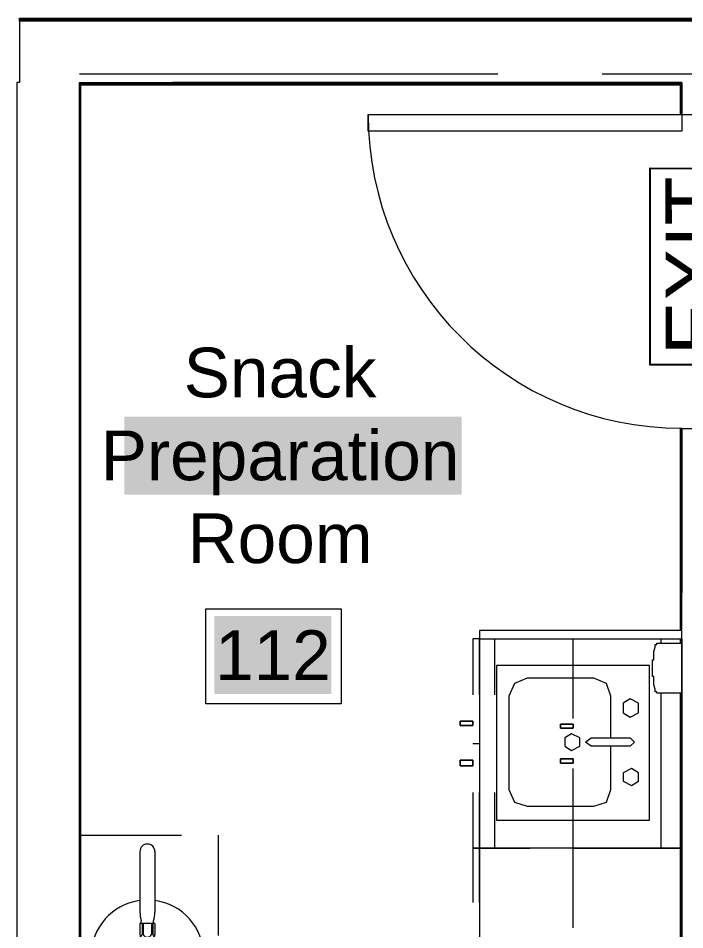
# Model space of a CAD drawing. Header units: inches. Extents: x 0.9 to 36.3, y 0.7 to 23.3.
# Drawn here: x 22.859 to 23.656, y 8.21 to 9.3 of the extents above; entities that cross this region are included whole.
import ezdxf

# ---------------------------------------------------------------- set-up
doc = ezdxf.new("R2010")
doc.units = ezdxf.units.IN
doc.linetypes.add('ACAD_ISO02W100', pattern=[15, 12, -3])
doc.layers.get('0').update_dxf_attribs({"color": 1})
for name, color, linetype, lineweight, true_color in [('Blocks', 7, 'Continuous', 5, 0x9a9c7f), ('Boarder for name', 7, 'Continuous', 5, 0x777777), ('Doors', 7, 'Continuous', 5, 0xf2db9c), ('PDF_Geometry', 7, 'Continuous', 9, 0x777777)]:
    doc.layers.add(name, color=color, linetype=linetype, lineweight=lineweight, true_color=true_color)
doc.layers.add('EXIT', color=10, linetype='Continuous')
doc.layers.add('PDF_Text', color=7, linetype='Continuous')
doc.layers.add('Fire Extinguisher', color=12, linetype='Continuous', lineweight=15)
doc.layers.add('PDF_Solid Fills', color=7, linetype='Continuous', true_color=0xffffff)
doc.styles.add('PDF Arial', font='arial.ttf')
doc.styles.get("Standard").update_dxf_attribs({"font": 'arial.ttf'})

# ---------------------------------------------------------------- blocks, each defined once
blk = doc.blocks.new('Fire Extinguisher_top_dwgmodels.com')
at = {"color": 0}
for p, q in [((-13.51, -10), (-13.51, 10)), ((-13.51, 10), (70.6, 8.86)), ((10.31, 9.68), (10.31, 11.5)), ((10.66, 9.67), (10.66, 11.5)), ((-111.65, 8), (-46.96, 8)), ((-34.94, 6.6), (-37.6, 6.6)), ((-34.87, 8), (-34.87, -8)), ((-34.87, 8), (-23.48, 8)), ((-34.87, 4.55), (-23.19, 4.55)), ((-34.75, 5.68), (-23.19, 5.68)), ((-18.87, 6.28), (-18.87, -6.28)), ((-18.87, 6.28), (-13.51, 6.28)), ((74.98, 7.47), (102.49, 7.47)), ((76.72, 5.87), (102.49, 5.87)), ((78.49, 0.86), (78.49, -0.86)), ((102.49, 7.47), (102.49, -7.47)), ((-111.65, -8), (-46.96, -8)), ((-34.94, -6.6), (-37.6, -6.6)), ((-34.87, -4.55), (-23.19, -4.55)), ((-34.87, -8), (-23.48, -8)), ((-34.75, -5.68), (-23.19, -5.68)), ((-18.87, -6.28), (-13.51, -6.28)), ((-13.51, -10), (70.6, -8.86)), ((10.31, -9.69), (10.31, -9.68)), ((10.66, -9.93), (10.66, -9.67)), ((74.98, -7.47), (102.49, -7.47)), ((76.72, -5.87), (102.49, -5.87)), ((-6, -9.9), (-6, -28.4)), ((6, -9.73), (6, -28.4)), ((10.78, -10.15), (10.98, -9.86)), ((10.91, -10.42), (38.51, -10.42)), ((10.91, -11.22), (38.51, -11.22)), ((-8, -38), (-8, -28.4)), ((8, -28.4), (-8, -28.4)), ((8, -38), (8, -28.4)), ((-8, -36.1), (8, -36.1)), ((8, -38), (-8, -38))]:
    blk.add_line(p, q, dxfattribs=at)
blk.add_circle((0, 0), 8, dxfattribs=at)
for centre, radius, start, end in [((0, 0), 60, 8.63634, 172.33774), ((0, 0), 16, 37.06115, 141.38095), ((10.49, 11.46), 0.177, 14.08515, 165.91485), ((-111.65, 0), 8, 90, 270), ((-48.91, -37.02), 45.07, 75.45516, 87.51639), ((-23.63, 0.55), 7.45, 50.21268, 88.81165), ((-23.25, 7.65), 1.98, 271.9881, 358.95264), ((-25.55, 0), 5.13, 297.45336, 62.54664), ((0, 0), 16, 147.62977, 156.90324), ((70.49, 0.86), 8, 0, 89.22105), ((0, 0), 60, 187.66226, 351.36366), ((-48.91, 37.02), 45.07, 272.48361, 284.54484), ((-23.63, -0.55), 7.45, 271.18835, 309.78732), ((-23.25, -7.65), 1.98, 1.04736, 88.0119), ((0, 0), 16, 203.09676, 212.37023), ((10.21, -9.68), 0.107, 282.29411, 2.93082), ((0, 0), 16, 319.34614, 322.93885), ((70.49, -0.86), 8, 270.77895, 0), ((0, 0), 16, 218.61905, 247.97569), ((-11.23, -9.92), 0.819, 184.1848, 357.37311), ((0, 0), 16, 292.02431, 310.05582), ((10.49, -11.01), 1.25, 101.81013, 350.17322), ((10.49, -11.01), 0.907, 90, 346.38439), ((10.44, -9.88), 0.229, 277.22721, 346.97369), ((11.11, -10.82), 0.447, 116.56505, 243.43495), ((0, 0), 16, 312.00128, 315.45352), ((10.49, -11.01), 0.907, 40.29761, 70.77738), ((10.49, -11.01), 1.25, 27.96289, 66.6982), ((38.31, -10.82), 0.447, 296.56505, 63.43495)]:
    blk.add_arc(centre, radius, start, end, dxfattribs=at)

msp = doc.modelspace()

# ---------------------------------------------------------------- linework, layer by layer
at = {"layer": 'Blocks', "linetype": 'ByBlock'}
for points in [[(23.614, 8.3413), (23.614, 8.5263), (23.4307, 8.5263), (23.4307, 8.3413)], [(23.5907, 8.4863), (23.5824, 8.4813), (23.5824, 8.4697), (23.5907, 8.4647), (23.6007, 8.4697), (23.6007, 8.4813)], [(23.3874, 8.4597), (23.4024, 8.4597), (23.4024, 8.4547), (23.4024, 8.4597), (23.3924, 8.4597), (23.4024, 8.4597), (23.4024, 8.4547), (23.4024, 8.4597), (23.3874, 8.4597), (23.3874, 8.4547), (23.4024, 8.4547), (23.3874, 8.4547)], [(23.3924, 8.4547), (23.4024, 8.4547)], [(23.5224, 8.4513), (23.5074, 8.4513), (23.5074, 8.4563), (23.5224, 8.4563), (23.5074, 8.4563), (23.5074, 8.4513), (23.5224, 8.4513), (23.5124, 8.4513)], [(23.5207, 8.4447), (23.5124, 8.4397), (23.5124, 8.4297), (23.5207, 8.4247), (23.5307, 8.4297), (23.5307, 8.4397)], [(23.5907, 8.4397), (23.5957, 8.4347), (23.5907, 8.4297), (23.544, 8.4297), (23.5374, 8.4347), (23.544, 8.4397)], [(23.3874, 8.413), (23.4024, 8.413), (23.4024, 8.4063), (23.4024, 8.413), (23.3924, 8.413), (23.4024, 8.413), (23.4024, 8.4063), (23.4024, 8.413), (23.3874, 8.413), (23.3874, 8.4063), (23.4024, 8.4063), (23.3874, 8.4063)], [(23.5224, 8.4097), (23.5074, 8.4097), (23.5074, 8.4147), (23.5224, 8.4147), (23.5074, 8.4147), (23.5074, 8.4097), (23.5224, 8.4097), (23.5124, 8.4097)], [(23.5224, 8.4147), (23.5124, 8.4147)], [(23.3924, 8.4063), (23.4024, 8.4063)], [(23.5924, 8.403), (23.5824, 8.398), (23.5824, 8.388), (23.5924, 8.383), (23.6007, 8.388), (23.6007, 8.398)]]:
    msp.add_lwpolyline(points, close=True, dxfattribs=at)
for points in [[(23.5674, 8.4397), (23.5674, 8.4897), (23.5624, 8.5047), (23.5474, 8.5113), (23.4674, 8.5113), (23.4524, 8.5047), (23.4457, 8.4897), (23.4457, 8.378), (23.4524, 8.363), (23.4674, 8.358), (23.5474, 8.358), (23.5624, 8.363), (23.5674, 8.378), (23.5674, 8.4297)], [(23.5224, 8.4513), (23.5224, 8.4563), (23.5224, 8.4513)], [(23.5224, 8.4513), (23.5224, 8.4563), (23.5224, 8.4513)], [(23.5224, 8.4097), (23.5224, 8.4147), (23.5224, 8.4097)], [(23.5224, 8.4097), (23.5224, 8.4147), (23.5224, 8.4097)]]:
    msp.add_lwpolyline(points, dxfattribs=at)
at = {"layer": 'Boarder for name', "linetype": 'ByBlock'}
msp.add_lwpolyline([(23.0834, 8.5939), (23.245, 8.5939), (23.245, 8.4805), (23.0834, 8.4805)], close=True, dxfattribs=at)
at = {"layer": 'Doors', "linetype": 'ByBlock'}
msp.add_lwpolyline([(23.2774, 9.1646), (23.2774, 9.1846), (23.6524, 9.1846), (23.6524, 9.1646)], close=True, dxfattribs=at)
msp.add_arc((23.6525, 9.1848), 0.3751, 180.0221, 269.9779, dxfattribs=at)
at = {"layer": 'EXIT', "linetype": 'ByBlock', "ltscale": 0.001}
msp.add_lwpolyline([(23.7233, 9.1201), (23.7233, 8.8853), (23.6147, 8.8854), (23.6147, 9.1203)], close=True, dxfattribs=at)
at = {"layer": 'Fire Extinguisher', "linetype": 'ACAD_ISO02W100', "ltscale": 0.01}
msp.add_lwpolyline([(23.0983, 8.3237), (23.0983, 8.0453), (22.9341, 8.0453), (22.9341, 8.3237)], close=True, dxfattribs=at)
at = {"layer": 'PDF_Geometry', "linetype": 'ByBlock'}
for points in [[(24.549, 9.2963), (22.8607, 9.2963), (22.8607, 9.2663), (22.8607, 9.223), (22.8574, 9.223), (22.8574, 7.628), (22.0374, 7.628), (22.0374, 7.6214), (22.0358, 7.6214), (21.9874, 7.6214), (21.9874, 7.5314), (22.0358, 7.5314), (22.0358, 7.5714), (22.6124, 7.5714), (22.6124, 7.1214), (22.0358, 7.1214), (22.0358, 7.1564), (21.9874, 7.1564), (21.9874, 7.1214), (21.4858, 7.1214)], [(22.8607, 9.298), (22.8607, 9.2996), (24.549, 9.2996), (24.564, 9.2996), (24.564, 9.298), (24.564, 9.2963), (24.549, 9.2963), (22.8624, 9.2963)], [(22.8607, 9.2963), (22.8607, 9.298), (24.549, 9.298), (22.8624, 9.298)], [(22.9324, 9.233), (23.4324, 9.233)], [(23.5574, 9.233), (23.6824, 9.233)], [(23.6507, 7.403), (23.6507, 7.1214), (22.6607, 7.1214), (22.6607, 7.5714), (22.8574, 7.5714), (22.9324, 7.5714), (22.9324, 9.223), (23.6524, 9.223), (23.6524, 9.1846), (23.7024, 9.1846)], [(23.5907, 8.558), (23.6524, 8.558), (23.6524, 8.568), (23.4107, 8.568), (23.4107, 7.1247), (22.6641, 7.1247), (22.6641, 7.5697), (22.9341, 7.5697), (22.9324, 7.5697), (22.9341, 7.5697), (22.9341, 9.2196), (22.9341, 9.2213), (22.9324, 9.2213), (23.6507, 9.2213), (23.6507, 9.1846), (23.6507, 9.2196), (23.6507, 9.1846)], [(22.6791, 7.5714), (22.9324, 7.5714), (22.9324, 9.223)], [(22.9324, 9.2213), (22.9324, 7.5697), (22.9324, 9.2213)], [(23.6507, 9.2196), (22.9341, 9.2196), (22.9341, 9.2213), (22.9324, 9.2213), (23.6524, 9.2213)], [(23.6524, 9.223), (23.0441, 9.223)], [(23.6507, 9.1846), (23.6507, 9.1846)], [(23.6507, 8.568), (23.6507, 8.8096), (23.6524, 8.8096), (23.6524, 8.613)], [(23.6507, 8.8096), (23.6507, 8.8096)], [(23.6507, 8.568), (23.6507, 8.8096), (23.6507, 8.568)], [(23.4107, 8.558), (23.4024, 8.558), (23.4024, 8.4913)], [(23.4107, 8.4913), (23.4107, 8.558), (23.4724, 8.558)], [(23.429, 8.4913), (23.429, 8.558), (23.6274, 8.558), (23.6274, 8.553)], [(23.5224, 8.463), (23.5224, 8.558), (23.6524, 8.558), (23.6524, 8.463)], [(23.6507, 8.553), (23.6507, 8.558), (23.6524, 8.558), (23.6524, 8.028), (23.6507, 8.028), (23.6507, 8.493)], [(23.6274, 8.493), (23.6274, 8.308), (23.429, 8.308), (23.429, 8.3747)], [(23.4024, 8.433), (23.4107, 8.433)], [(23.6524, 8.403), (23.6524, 8.308), (23.5224, 8.308), (23.5224, 8.403)], [(23.4024, 8.3747), (23.4024, 8.308), (23.4107, 8.308), (23.4024, 8.308), (23.4024, 8.243)], [(23.4107, 8.243), (23.4107, 8.308), (23.4707, 8.308), (23.4107, 8.308), (23.4107, 8.3747)], [(23.5224, 8.213), (23.5224, 8.308), (23.6524, 8.308), (23.6524, 8.213)]]:
    msp.add_lwpolyline(points, dxfattribs=at)
for points in [[(23.6524, 9.1846), (23.6507, 9.1846), (23.6507, 9.223), (23.6524, 9.223)], [(23.6524, 8.8096), (23.7024, 8.8096), (23.7024, 7.9947), (23.6524, 7.9947)], [(23.6257, 8.493), (23.624, 8.493), (23.6224, 8.493), (23.6224, 8.4947), (23.6207, 8.4947), (23.6207, 8.4963), (23.6207, 8.498), (23.619, 8.503), (23.619, 8.5097), (23.619, 8.5113), (23.619, 8.513), (23.6174, 8.513), (23.6174, 8.533), (23.619, 8.533), (23.619, 8.5363), (23.619, 8.5397), (23.619, 8.543), (23.6207, 8.548), (23.6207, 8.5497), (23.6207, 8.5513), (23.6224, 8.5513), (23.6224, 8.553), (23.624, 8.553), (23.6257, 8.553), (23.6507, 8.553), (23.6524, 8.553), (23.6524, 8.493), (23.6507, 8.493)], [(23.5224, 8.4563), (23.5124, 8.4563)], [(23.6507, 8.308), (23.589, 8.308)]]:
    msp.add_lwpolyline(points, close=True, dxfattribs=at)
at = {"layer": 'PDF_Solid Fills', "linetype": 'ByBlock', "transparency": 33554559}
for points in [[(22.9859, 8.7304), (23.3893, 8.7304), (22.9859, 8.8237), (23.3893, 8.8237)], [(23.0934, 8.4922), (23.2334, 8.4922), (23.0934, 8.5855), (23.2334, 8.5855)]]:
    msp.add_solid(points, dxfattribs=at)

# ---------------------------------------------------------------- block references
at = {"layer": 'Fire Extinguisher', "xscale": 0.001120411850034704, "yscale": 0.001120411850034704, "zscale": 0.001120411850034704, "rotation": 270}
msp.add_blockref('Fire Extinguisher_top_dwgmodels.com', (23.0135, 8.1789), dxfattribs=at)

# ---------------------------------------------------------------- texts
at = {"layer": 'EXIT', "linetype": 'ACAD_ISO02W100', "ltscale": 0.01}
msp.add_text('EXIT', height=0.06879, rotation=90.1366, dxfattribs=at).set_placement((23.7021, 8.8972))
at = {"layer": 'PDF_Text', "linetype": 'ByBlock', "insert": (22.9868, 8.7769), "char_height": 0.059386, "width": 0.37064, "attachment_point": 4, "style": 'PDF Arial'}
msp.add_mtext('\\pxqc;Snack^JPreparation^JRoom', dxfattribs=at)
at = {"layer": 'PDF_Text', "linetype": 'ByBlock', "insert": (23.0943, 8.5387), "char_height": 0.05939, "attachment_point": 4, "style": 'PDF Arial'}
msp.add_mtext('112', dxfattribs=at)

doc.saveas('drawing.dxf')
